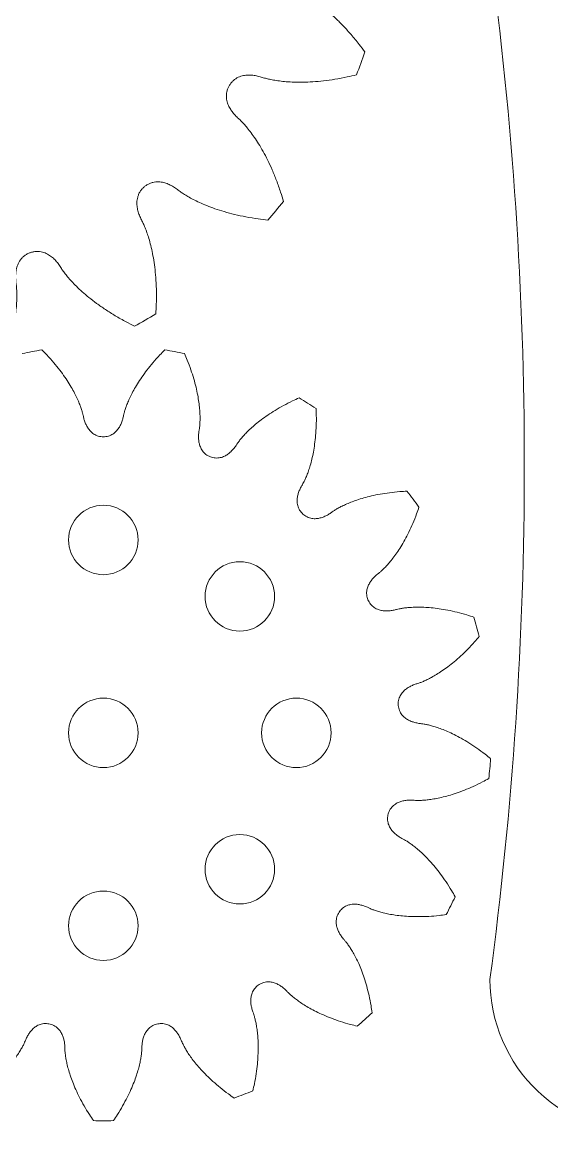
# Model space of a CAD drawing. Header units: millimetres. Extents: x 0 to 200, y 0 to 199.
# Drawn here: x 79.54 to 93.26, y 68.98 to 97.8 of the extents above; entities that cross this region are included whole.
import ezdxf

# ---------------------------------------------------------------- set-up
doc = ezdxf.new("R2010")
doc.units = ezdxf.units.MM

msp = doc.modelspace()

# ---------------------------------------------------------------- linework, layer by layer
at = {"color": 7, "linetype": 'Continuous', "lineweight": 15}
for centre in [(81.645, 84.376), (85.181, 82.912), (81.645, 79.376), (86.645, 79.376), (85.181, 75.84), (81.645, 74.376)]:
    msp.add_circle(centre, 0.9, dxfattribs=at)
for centre, radius, start, end in [((-7.449, 86.314), 100, 352.33967, 7.66033), ((76.381, 101.071), 12.7, 338.5773, 341.4227), ((76.381, 101.071), 12.7, 318.5773, 321.4227), ((76.381, 101.071), 12.7, 298.5773, 301.4227), ((81.645, 79.376), 10.054, 99.1123, 102.0642), ((81.645, 79.376), 10.054, 77.9358, 80.8877), ((81.645, 79.376), 10.054, 56.7594, 59.7112), ((81.645, 79.376), 10.054, 35.5829, 38.5348), ((81.645, 79.376), 10.054, 14.4064, 17.3583), ((81.645, 79.376), 10.054, 353.2299, 356.1818), ((81.645, 79.376), 10.054, 332.0535, 335.0053), ((95.658, 72.984), 4, 180, 273.199), ((81.645, 79.376), 10.054, 310.877, 313.8289), ((81.645, 79.376), 10.054, 289.7005, 292.6524), ((81.645, 79.376), 10.054, 268.5241, 271.4759)]:
    msp.add_arc(centre, radius, start, end, dxfattribs=at)
for points, knots in [([(86.074, 99.362), (86.071, 99.335), (86.064, 99.279), (86.068, 99.196), (86.085, 99.116), (86.113, 99.044), (86.147, 98.981), (86.186, 98.925), (86.228, 98.876), (86.274, 98.833), (86.321, 98.794), (86.371, 98.758), (86.424, 98.726), (86.479, 98.696), (86.552, 98.661), (86.641, 98.625), (86.748, 98.573), (86.865, 98.51), (86.998, 98.428), (87.148, 98.327), (87.312, 98.204), (87.488, 98.059), (87.675, 97.888), (87.87, 97.692), (88.072, 97.469), (88.257, 97.244), (88.371, 97.091), (88.42, 97.025)], [0, 0, 0, 0, 0.022933, 0.0473952, 0.0705229, 0.0921525, 0.1123809, 0.1314572, 0.1496842, 0.1673593, 0.1847459, 0.2020655, 0.2195002, 0.237197, 0.2552745, 0.2881721, 0.318825, 0.3562896, 0.400566, 0.4516541, 0.509554, 0.5742656, 0.645789, 0.7241241, 0.809271, 0.9012296, 0.971268, 0.971268, 0.971268, 0.971268]), ([(88.204, 96.432), (88.124, 96.412), (87.938, 96.368), (87.652, 96.315), (87.354, 96.274), (87.078, 96.249), (86.825, 96.239), (86.597, 96.241), (86.392, 96.252), (86.213, 96.271), (86.058, 96.294), (85.928, 96.32), (85.813, 96.349), (85.722, 96.379), (85.643, 96.399), (85.582, 96.412), (85.521, 96.421), (85.459, 96.426), (85.398, 96.427), (85.335, 96.422), (85.271, 96.412), (85.205, 96.395), (85.138, 96.368), (85.071, 96.331), (85.007, 96.281), (84.95, 96.219), (84.92, 96.172), (84.905, 96.15)], [0.028732, 0.028732, 0.028732, 0.028732, 0.0987704, 0.190729, 0.2758759, 0.354211, 0.4257344, 0.490446, 0.5483459, 0.599434, 0.6437104, 0.681175, 0.7118279, 0.7447255, 0.762803, 0.7804998, 0.7979345, 0.8152541, 0.8326407, 0.8503158, 0.8685428, 0.8876191, 0.9078475, 0.9294771, 0.9526048, 0.977067, 1, 1, 1, 1]), ([(84.905, 96.15), (84.893, 96.126), (84.867, 96.076), (84.842, 95.996), (84.831, 95.915), (84.833, 95.838), (84.843, 95.767), (84.861, 95.701), (84.884, 95.641), (84.912, 95.584), (84.943, 95.531), (84.978, 95.481), (85.016, 95.432), (85.058, 95.385), (85.115, 95.328), (85.186, 95.264), (85.269, 95.178), (85.356, 95.079), (85.454, 94.956), (85.56, 94.81), (85.672, 94.639), (85.788, 94.442), (85.905, 94.218), (86.022, 93.967), (86.135, 93.688), (86.232, 93.413), (86.287, 93.231), (86.31, 93.151)], [0, 0, 0, 0, 0.022933, 0.0473952, 0.0705229, 0.0921525, 0.1123809, 0.1314572, 0.1496842, 0.1673593, 0.1847459, 0.2020655, 0.2195002, 0.237197, 0.2552745, 0.2881721, 0.318825, 0.3562896, 0.400566, 0.4516541, 0.509554, 0.5742656, 0.645789, 0.7241241, 0.809271, 0.9012296, 0.971268, 0.971268, 0.971268, 0.971268]), ([(85.904, 92.668), (85.822, 92.677), (85.633, 92.699), (85.346, 92.747), (85.051, 92.81), (84.784, 92.882), (84.543, 92.958), (84.329, 93.038), (84.141, 93.119), (83.978, 93.197), (83.841, 93.272), (83.728, 93.342), (83.629, 93.408), (83.554, 93.467), (83.487, 93.513), (83.434, 93.546), (83.379, 93.575), (83.323, 93.601), (83.266, 93.623), (83.205, 93.64), (83.141, 93.652), (83.074, 93.659), (83.002, 93.657), (82.926, 93.644), (82.848, 93.619), (82.774, 93.581), (82.729, 93.547), (82.708, 93.531)], [0.028732, 0.028732, 0.028732, 0.028732, 0.0987704, 0.190729, 0.2758759, 0.354211, 0.4257344, 0.490446, 0.5483459, 0.599434, 0.6437104, 0.681175, 0.7118279, 0.7447255, 0.762803, 0.7804998, 0.7979345, 0.8152541, 0.8326407, 0.8503158, 0.8685428, 0.8876191, 0.9078475, 0.9294771, 0.9526048, 0.977067, 1, 1, 1, 1]), ([(82.708, 93.531), (82.688, 93.513), (82.647, 93.475), (82.597, 93.408), (82.558, 93.336), (82.533, 93.263), (82.519, 93.193), (82.513, 93.125), (82.514, 93.06), (82.521, 92.998), (82.532, 92.937), (82.548, 92.878), (82.567, 92.819), (82.59, 92.761), (82.624, 92.687), (82.669, 92.602), (82.717, 92.494), (82.766, 92.37), (82.816, 92.222), (82.865, 92.048), (82.912, 91.849), (82.953, 91.624), (82.987, 91.374), (83.011, 91.098), (83.022, 90.797), (83.019, 90.506), (83.008, 90.316), (83.002, 90.233)], [0, 0, 0, 0, 0.022933, 0.0473952, 0.0705229, 0.0921525, 0.1123809, 0.1314572, 0.1496842, 0.1673593, 0.1847459, 0.2020655, 0.2195002, 0.237197, 0.2552745, 0.2881721, 0.318825, 0.3562896, 0.400566, 0.4516541, 0.509554, 0.5742656, 0.645789, 0.7241241, 0.809271, 0.9012296, 0.971268, 0.971268, 0.971268, 0.971268]), ([(79.748, 91.822), (79.723, 91.811), (79.671, 91.79), (79.601, 91.745), (79.54, 91.69), (79.492, 91.63), (79.454, 91.569), (79.426, 91.507), (79.404, 91.446), (79.389, 91.385), (79.379, 91.324), (79.373, 91.263), (79.372, 91.201), (79.373, 91.138), (79.38, 91.058), (79.393, 90.963), (79.402, 90.844), (79.405, 90.711), (79.401, 90.555), (79.388, 90.375), (79.364, 90.172), (79.326, 89.946), (79.272, 89.699), (79.2, 89.432), (79.107, 89.146), (79.006, 88.873), (78.93, 88.698), (78.896, 88.622)], [0, 0, 0, 0, 0.022933, 0.0473952, 0.0705229, 0.0921525, 0.1123809, 0.1314572, 0.1496842, 0.1673593, 0.1847459, 0.2020655, 0.2195002, 0.237197, 0.2552745, 0.2881721, 0.318825, 0.3562896, 0.400566, 0.4516541, 0.509554, 0.5742656, 0.645789, 0.7241241, 0.809271, 0.9012296, 0.971268, 0.971268, 0.971268, 0.971268]), ([(82.456, 89.918), (82.382, 89.954), (82.212, 90.04), (81.958, 90.183), (81.703, 90.343), (81.476, 90.502), (81.276, 90.656), (81.102, 90.804), (80.953, 90.944), (80.827, 91.074), (80.724, 91.191), (80.641, 91.295), (80.571, 91.391), (80.521, 91.473), (80.474, 91.539), (80.435, 91.588), (80.394, 91.634), (80.35, 91.677), (80.303, 91.717), (80.252, 91.754), (80.197, 91.788), (80.135, 91.817), (80.067, 91.839), (79.991, 91.854), (79.91, 91.857), (79.827, 91.847), (79.773, 91.83), (79.748, 91.822)], [0.028732, 0.028732, 0.028732, 0.028732, 0.0987704, 0.190729, 0.2758759, 0.354211, 0.4257344, 0.490446, 0.5483459, 0.599434, 0.6437104, 0.681175, 0.7118279, 0.7447255, 0.762803, 0.7804998, 0.7979345, 0.8152541, 0.8326407, 0.8503158, 0.8685428, 0.8876191, 0.9078475, 0.9294771, 0.9526048, 0.977067, 1, 1, 1, 1]), ([(80.053, 89.303), (80.097, 89.259), (80.203, 89.152), (80.358, 88.977), (80.513, 88.785), (80.647, 88.601), (80.761, 88.427), (80.856, 88.265), (80.934, 88.116), (80.996, 87.982), (81.044, 87.863), (81.08, 87.76), (81.105, 87.675), (81.121, 87.61), (81.132, 87.557), (81.143, 87.51), (81.158, 87.461), (81.181, 87.397), (81.217, 87.32), (81.274, 87.233), (81.35, 87.152), (81.453, 87.084), (81.557, 87.053), (81.624, 87.05), (81.645, 87.049)], [0.0339441, 0.0339441, 0.0339441, 0.0339441, 0.0967364, 0.1868013, 0.2701947, 0.3469167, 0.4169672, 0.4803462, 0.5370537, 0.5870898, 0.6304544, 0.6671475, 0.6971691, 0.7205193, 0.7340469, 0.7519859, 0.7695156, 0.7867295, 0.8206773, 0.85509, 0.8917078, 0.9324707, 0.9781838, 1, 1, 1, 1]), ([(81.645, 87.049), (81.667, 87.05), (81.734, 87.053), (81.838, 87.084), (81.941, 87.152), (82.017, 87.233), (82.074, 87.32), (82.11, 87.397), (82.133, 87.461), (82.148, 87.51), (82.159, 87.557), (82.17, 87.61), (82.185, 87.675), (82.211, 87.76), (82.247, 87.863), (82.295, 87.982), (82.357, 88.116), (82.435, 88.265), (82.53, 88.427), (82.644, 88.601), (82.778, 88.785), (82.933, 88.977), (83.088, 89.152), (83.194, 89.259), (83.238, 89.303)], [0, 0, 0, 0, 0.0218162, 0.0675293, 0.1082922, 0.14491, 0.1793227, 0.2132705, 0.2304844, 0.2480141, 0.2659531, 0.2794807, 0.3028309, 0.3328525, 0.3695456, 0.4129102, 0.4629463, 0.5196538, 0.5830328, 0.6530833, 0.7298053, 0.8131987, 0.9032636, 0.9660559, 0.9660559, 0.9660559, 0.9660559]), ([(83.747, 89.208), (83.772, 89.151), (83.831, 89.013), (83.913, 88.794), (83.988, 88.558), (84.047, 88.339), (84.09, 88.136), (84.12, 87.95), (84.139, 87.783), (84.149, 87.635), (84.151, 87.507), (84.147, 87.398), (84.14, 87.309), (84.131, 87.244), (84.122, 87.191), (84.116, 87.142), (84.112, 87.091), (84.11, 87.023), (84.115, 86.938), (84.137, 86.836), (84.179, 86.733), (84.25, 86.633), (84.336, 86.566), (84.397, 86.539), (84.417, 86.531)], [0.0339441, 0.0339441, 0.0339441, 0.0339441, 0.0967364, 0.1868013, 0.2701947, 0.3469167, 0.4169672, 0.4803462, 0.5370537, 0.5870898, 0.6304544, 0.6671475, 0.6971691, 0.7205193, 0.7340469, 0.7519859, 0.7695156, 0.7867295, 0.8206773, 0.85509, 0.8917078, 0.9324707, 0.9781838, 1, 1, 1, 1]), ([(84.417, 86.531), (84.438, 86.524), (84.501, 86.503), (84.61, 86.494), (84.73, 86.52), (84.83, 86.568), (84.915, 86.629), (84.976, 86.687), (85.02, 86.739), (85.052, 86.78), (85.08, 86.819), (85.109, 86.865), (85.147, 86.919), (85.201, 86.99), (85.272, 87.073), (85.36, 87.166), (85.466, 87.269), (85.593, 87.38), (85.74, 87.496), (85.909, 87.617), (86.1, 87.74), (86.315, 87.863), (86.522, 87.97), (86.66, 88.033), (86.716, 88.058)], [0, 0, 0, 0, 0.0218162, 0.0675293, 0.1082922, 0.14491, 0.1793227, 0.2132705, 0.2304844, 0.2480141, 0.2659531, 0.2794807, 0.3028309, 0.3328525, 0.3695456, 0.4129102, 0.4629463, 0.5196538, 0.5830328, 0.6530833, 0.7298053, 0.8131987, 0.9032636, 0.9660559, 0.9660559, 0.9660559, 0.9660559]), ([(87.157, 87.785), (87.159, 87.723), (87.165, 87.572), (87.162, 87.339), (87.147, 87.092), (87.122, 86.866), (87.089, 86.661), (87.051, 86.477), (87.008, 86.315), (86.963, 86.173), (86.919, 86.053), (86.876, 85.953), (86.837, 85.873), (86.805, 85.815), (86.778, 85.768), (86.754, 85.726), (86.732, 85.679), (86.706, 85.616), (86.68, 85.535), (86.664, 85.432), (86.666, 85.321), (86.696, 85.202), (86.752, 85.109), (86.799, 85.062), (86.815, 85.046)], [0.0339441, 0.0339441, 0.0339441, 0.0339441, 0.0967364, 0.1868013, 0.2701947, 0.3469167, 0.4169672, 0.4803462, 0.5370537, 0.5870898, 0.6304544, 0.6671475, 0.6971691, 0.7205193, 0.7340469, 0.7519859, 0.7695156, 0.7867295, 0.8206773, 0.85509, 0.8917078, 0.9324707, 0.9781838, 1, 1, 1, 1]), ([(86.815, 85.046), (86.831, 85.033), (86.882, 84.99), (86.981, 84.943), (87.102, 84.923), (87.213, 84.932), (87.314, 84.958), (87.392, 84.991), (87.452, 85.022), (87.497, 85.049), (87.537, 85.076), (87.581, 85.108), (87.635, 85.145), (87.711, 85.191), (87.807, 85.243), (87.923, 85.298), (88.06, 85.356), (88.218, 85.413), (88.397, 85.469), (88.598, 85.521), (88.821, 85.566), (89.065, 85.604), (89.297, 85.628), (89.448, 85.637), (89.51, 85.64)], [0, 0, 0, 0, 0.0218162, 0.0675293, 0.1082922, 0.14491, 0.1793227, 0.2132705, 0.2304844, 0.2480141, 0.2659531, 0.2794807, 0.3028309, 0.3328525, 0.3695456, 0.4129102, 0.4629463, 0.5196538, 0.5830328, 0.6530833, 0.7298053, 0.8131987, 0.9032636, 0.9660559, 0.9660559, 0.9660559, 0.9660559]), ([(89.822, 85.226), (89.802, 85.168), (89.753, 85.025), (89.666, 84.808), (89.563, 84.584), (89.458, 84.382), (89.353, 84.203), (89.251, 84.045), (89.152, 83.909), (89.06, 83.793), (88.975, 83.697), (88.899, 83.619), (88.833, 83.558), (88.783, 83.516), (88.74, 83.483), (88.703, 83.451), (88.665, 83.416), (88.618, 83.367), (88.565, 83.3), (88.513, 83.211), (88.474, 83.106), (88.46, 82.984), (88.478, 82.877), (88.505, 82.816), (88.514, 82.796)], [0.0339441, 0.0339441, 0.0339441, 0.0339441, 0.0967364, 0.1868013, 0.2701947, 0.3469167, 0.4169672, 0.4803462, 0.5370537, 0.5870898, 0.6304544, 0.6671475, 0.6971691, 0.7205193, 0.7340469, 0.7519859, 0.7695156, 0.7867295, 0.8206773, 0.85509, 0.8917078, 0.9324707, 0.9781838, 1, 1, 1, 1]), ([(88.514, 82.796), (88.524, 82.777), (88.557, 82.719), (88.632, 82.639), (88.738, 82.578), (88.844, 82.545), (88.947, 82.533), (89.032, 82.536), (89.1, 82.544), (89.151, 82.552), (89.198, 82.563), (89.25, 82.577), (89.315, 82.592), (89.402, 82.607), (89.51, 82.621), (89.639, 82.631), (89.787, 82.635), (89.955, 82.632), (90.142, 82.619), (90.348, 82.594), (90.573, 82.556), (90.814, 82.503), (91.039, 82.442), (91.183, 82.395), (91.242, 82.376)], [0, 0, 0, 0, 0.0218162, 0.0675293, 0.1082922, 0.14491, 0.1793227, 0.2132705, 0.2304844, 0.2480141, 0.2659531, 0.2794807, 0.3028309, 0.3328525, 0.3695456, 0.4129102, 0.4629463, 0.5196538, 0.5830328, 0.6530833, 0.7298053, 0.8131987, 0.9032636, 0.9660559, 0.9660559, 0.9660559, 0.9660559]), ([(91.383, 81.877), (91.344, 81.83), (91.246, 81.715), (91.087, 81.544), (90.91, 81.372), (90.739, 81.222), (90.576, 81.092), (90.424, 80.982), (90.283, 80.891), (90.155, 80.817), (90.04, 80.758), (89.942, 80.712), (89.859, 80.679), (89.796, 80.658), (89.745, 80.642), (89.699, 80.627), (89.651, 80.607), (89.589, 80.578), (89.516, 80.536), (89.434, 80.471), (89.361, 80.388), (89.303, 80.279), (89.281, 80.172), (89.285, 80.106), (89.286, 80.084)], [0.0339441, 0.0339441, 0.0339441, 0.0339441, 0.0967364, 0.1868013, 0.2701947, 0.3469167, 0.4169672, 0.4803462, 0.5370537, 0.5870898, 0.6304544, 0.6671475, 0.6971691, 0.7205193, 0.7340469, 0.7519859, 0.7695156, 0.7867295, 0.8206773, 0.85509, 0.8917078, 0.9324707, 0.9781838, 1, 1, 1, 1]), ([(89.286, 80.084), (89.289, 80.063), (89.298, 79.996), (89.339, 79.895), (89.415, 79.799), (89.503, 79.731), (89.595, 79.682), (89.675, 79.654), (89.74, 79.637), (89.791, 79.627), (89.839, 79.619), (89.893, 79.613), (89.959, 79.604), (90.046, 79.587), (90.151, 79.561), (90.275, 79.524), (90.414, 79.474), (90.57, 79.41), (90.74, 79.33), (90.923, 79.233), (91.119, 79.116), (91.324, 78.98), (91.512, 78.841), (91.63, 78.746), (91.677, 78.707)], [0, 0, 0, 0, 0.0218162, 0.0675293, 0.1082922, 0.14491, 0.1793227, 0.2132705, 0.2304844, 0.2480141, 0.2659531, 0.2794807, 0.3028309, 0.3328525, 0.3695456, 0.4129102, 0.4629463, 0.5196538, 0.5830328, 0.6530833, 0.7298053, 0.8131987, 0.9032636, 0.9660559, 0.9660559, 0.9660559, 0.9660559]), ([(91.63, 78.191), (91.575, 78.161), (91.443, 78.088), (91.232, 77.987), (91.005, 77.891), (90.791, 77.812), (90.593, 77.75), (90.412, 77.703), (90.247, 77.668), (90.1, 77.645), (89.973, 77.632), (89.864, 77.625), (89.775, 77.624), (89.709, 77.627), (89.655, 77.631), (89.607, 77.633), (89.555, 77.632), (89.487, 77.627), (89.403, 77.614), (89.304, 77.584), (89.205, 77.532), (89.112, 77.452), (89.053, 77.36), (89.032, 77.297), (89.025, 77.276)], [0.0339441, 0.0339441, 0.0339441, 0.0339441, 0.0967364, 0.1868013, 0.2701947, 0.3469167, 0.4169672, 0.4803462, 0.5370537, 0.5870898, 0.6304544, 0.6671475, 0.6971691, 0.7205193, 0.7340469, 0.7519859, 0.7695156, 0.7867295, 0.8206773, 0.85509, 0.8917078, 0.9324707, 0.9781838, 1, 1, 1, 1]), ([(89.025, 77.276), (89.02, 77.255), (89.005, 77.19), (89.007, 77.081), (89.043, 76.964), (89.1, 76.868), (89.169, 76.79), (89.233, 76.735), (89.288, 76.695), (89.332, 76.667), (89.374, 76.643), (89.422, 76.618), (89.48, 76.586), (89.555, 76.538), (89.644, 76.475), (89.745, 76.396), (89.858, 76.3), (89.979, 76.184), (90.109, 76.048), (90.245, 75.891), (90.385, 75.712), (90.527, 75.51), (90.653, 75.313), (90.728, 75.182), (90.758, 75.128)], [0, 0, 0, 0, 0.0218162, 0.0675293, 0.1082922, 0.14491, 0.1793227, 0.2132705, 0.2304844, 0.2480141, 0.2659531, 0.2794807, 0.3028309, 0.3328525, 0.3695456, 0.4129102, 0.4629463, 0.5196538, 0.5830328, 0.6530833, 0.7298053, 0.8131987, 0.9032636, 0.9660559, 0.9660559, 0.9660559, 0.9660559]), ([(90.527, 74.664), (90.466, 74.656), (90.316, 74.636), (90.083, 74.618), (89.836, 74.61), (89.609, 74.614), (89.402, 74.627), (89.215, 74.649), (89.049, 74.677), (88.904, 74.708), (88.78, 74.741), (88.677, 74.775), (88.593, 74.806), (88.533, 74.832), (88.484, 74.856), (88.439, 74.875), (88.391, 74.893), (88.326, 74.913), (88.243, 74.931), (88.139, 74.938), (88.029, 74.926), (87.913, 74.885), (87.825, 74.82), (87.782, 74.769), (87.769, 74.752)], [0.0339441, 0.0339441, 0.0339441, 0.0339441, 0.0967364, 0.1868013, 0.2701947, 0.3469167, 0.4169672, 0.4803462, 0.5370537, 0.5870898, 0.6304544, 0.6671475, 0.6971691, 0.7205193, 0.7340469, 0.7519859, 0.7695156, 0.7867295, 0.8206773, 0.85509, 0.8917078, 0.9324707, 0.9781838, 1, 1, 1, 1]), ([(87.769, 74.752), (87.756, 74.734), (87.718, 74.679), (87.681, 74.577), (87.673, 74.454), (87.691, 74.345), (87.726, 74.247), (87.766, 74.172), (87.804, 74.115), (87.834, 74.073), (87.865, 74.036), (87.9, 73.995), (87.942, 73.944), (87.995, 73.872), (88.056, 73.782), (88.122, 73.672), (88.192, 73.541), (88.264, 73.389), (88.335, 73.215), (88.405, 73.02), (88.471, 72.802), (88.531, 72.562), (88.577, 72.334), (88.599, 72.184), (88.608, 72.123)], [0, 0, 0, 0, 0.0218162, 0.0675293, 0.1082922, 0.14491, 0.1793227, 0.2132705, 0.2304844, 0.2480141, 0.2659531, 0.2794807, 0.3028309, 0.3328525, 0.3695456, 0.4129102, 0.4629463, 0.5196538, 0.5830328, 0.6530833, 0.7298053, 0.8131987, 0.9032636, 0.9660559, 0.9660559, 0.9660559, 0.9660559]), ([(88.225, 71.774), (88.165, 71.788), (88.018, 71.824), (87.795, 71.891), (87.561, 71.973), (87.351, 72.059), (87.163, 72.146), (86.996, 72.234), (86.852, 72.319), (86.728, 72.401), (86.624, 72.477), (86.54, 72.545), (86.473, 72.605), (86.426, 72.651), (86.389, 72.691), (86.355, 72.724), (86.316, 72.759), (86.262, 72.801), (86.192, 72.848), (86.097, 72.892), (85.99, 72.92), (85.867, 72.924), (85.762, 72.896), (85.704, 72.863), (85.685, 72.852)], [0.0339441, 0.0339441, 0.0339441, 0.0339441, 0.0967364, 0.1868013, 0.2701947, 0.3469167, 0.4169672, 0.4803462, 0.5370537, 0.5870898, 0.6304544, 0.6671475, 0.6971691, 0.7205193, 0.7340469, 0.7519859, 0.7695156, 0.7867295, 0.8206773, 0.85509, 0.8917078, 0.9324707, 0.9781838, 1, 1, 1, 1]), ([(85.685, 72.852), (85.667, 72.84), (85.612, 72.803), (85.539, 72.721), (85.488, 72.609), (85.465, 72.501), (85.463, 72.397), (85.473, 72.312), (85.487, 72.246), (85.501, 72.196), (85.516, 72.15), (85.534, 72.099), (85.555, 72.036), (85.578, 71.95), (85.602, 71.844), (85.624, 71.717), (85.642, 71.57), (85.654, 71.403), (85.658, 71.215), (85.653, 71.007), (85.636, 70.78), (85.605, 70.535), (85.565, 70.305), (85.532, 70.158), (85.518, 70.097)], [0, 0, 0, 0, 0.0218162, 0.0675293, 0.1082922, 0.14491, 0.1793227, 0.2132705, 0.2304844, 0.2480141, 0.2659531, 0.2794807, 0.3028309, 0.3328525, 0.3695456, 0.4129102, 0.4629463, 0.5196538, 0.5830328, 0.6530833, 0.7298053, 0.8131987, 0.9032636, 0.9660559, 0.9660559, 0.9660559, 0.9660559]), ([(80.236, 71.834), (80.214, 71.837), (80.148, 71.846), (80.04, 71.834), (79.926, 71.787), (79.836, 71.722), (79.765, 71.646), (79.715, 71.577), (79.681, 71.519), (79.657, 71.472), (79.637, 71.428), (79.617, 71.378), (79.59, 71.318), (79.549, 71.239), (79.495, 71.144), (79.426, 71.036), (79.34, 70.915), (79.236, 70.783), (79.113, 70.641), (78.969, 70.492), (78.803, 70.336), (78.615, 70.175), (78.431, 70.032), (78.307, 69.945), (78.256, 69.91)], [0, 0, 0, 0, 0.0218162, 0.0675293, 0.1082922, 0.14491, 0.1793227, 0.2132705, 0.2304844, 0.2480141, 0.2659531, 0.2794807, 0.3028309, 0.3328525, 0.3695456, 0.4129102, 0.4629463, 0.5196538, 0.5830328, 0.6530833, 0.7298053, 0.8131987, 0.9032636, 0.9660559, 0.9660559, 0.9660559, 0.9660559]), ([(81.386, 69.325), (81.352, 69.376), (81.267, 69.502), (81.147, 69.702), (81.03, 69.919), (80.932, 70.125), (80.852, 70.316), (80.788, 70.493), (80.739, 70.654), (80.702, 70.797), (80.677, 70.923), (80.661, 71.031), (80.651, 71.119), (80.648, 71.185), (80.647, 71.24), (80.644, 71.288), (80.639, 71.34), (80.628, 71.407), (80.607, 71.489), (80.567, 71.585), (80.507, 71.678), (80.419, 71.764), (80.322, 71.814), (80.257, 71.829), (80.236, 71.834)], [0.0339441, 0.0339441, 0.0339441, 0.0339441, 0.0967364, 0.1868013, 0.2701947, 0.3469167, 0.4169672, 0.4803462, 0.5370537, 0.5870898, 0.6304544, 0.6671475, 0.6971691, 0.7205193, 0.7340469, 0.7519859, 0.7695156, 0.7867295, 0.8206773, 0.85509, 0.8917078, 0.9324707, 0.9781838, 1, 1, 1, 1]), ([(83.055, 71.834), (83.034, 71.829), (82.969, 71.814), (82.872, 71.764), (82.784, 71.678), (82.724, 71.585), (82.684, 71.489), (82.663, 71.407), (82.652, 71.34), (82.647, 71.288), (82.644, 71.24), (82.643, 71.185), (82.639, 71.119), (82.63, 71.031), (82.614, 70.923), (82.589, 70.797), (82.552, 70.654), (82.503, 70.493), (82.439, 70.316), (82.359, 70.125), (82.261, 69.919), (82.144, 69.702), (82.024, 69.502), (81.939, 69.376), (81.904, 69.325)], [0, 0, 0, 0, 0.0218162, 0.0675293, 0.1082922, 0.14491, 0.1793227, 0.2132705, 0.2304844, 0.2480141, 0.2659531, 0.2794807, 0.3028309, 0.3328525, 0.3695456, 0.4129102, 0.4629463, 0.5196538, 0.5830328, 0.6530833, 0.7298053, 0.8131987, 0.9032636, 0.9660559, 0.9660559, 0.9660559, 0.9660559]), ([(85.035, 69.91), (84.984, 69.945), (84.86, 70.032), (84.676, 70.175), (84.488, 70.336), (84.322, 70.492), (84.178, 70.641), (84.055, 70.783), (83.951, 70.915), (83.865, 71.036), (83.796, 71.144), (83.742, 71.239), (83.701, 71.318), (83.674, 71.378), (83.654, 71.428), (83.634, 71.472), (83.61, 71.519), (83.575, 71.577), (83.526, 71.646), (83.455, 71.722), (83.365, 71.787), (83.251, 71.834), (83.143, 71.846), (83.077, 71.837), (83.055, 71.834)], [0.0339441, 0.0339441, 0.0339441, 0.0339441, 0.0967364, 0.1868013, 0.2701947, 0.3469167, 0.4169672, 0.4803462, 0.5370537, 0.5870898, 0.6304544, 0.6671475, 0.6971691, 0.7205193, 0.7340469, 0.7519859, 0.7695156, 0.7867295, 0.8206773, 0.85509, 0.8917078, 0.9324707, 0.9781838, 1, 1, 1, 1])]:
    msp.add_open_spline(points, degree=3, knots=knots, dxfattribs=at)

doc.saveas('drawing.dxf')
